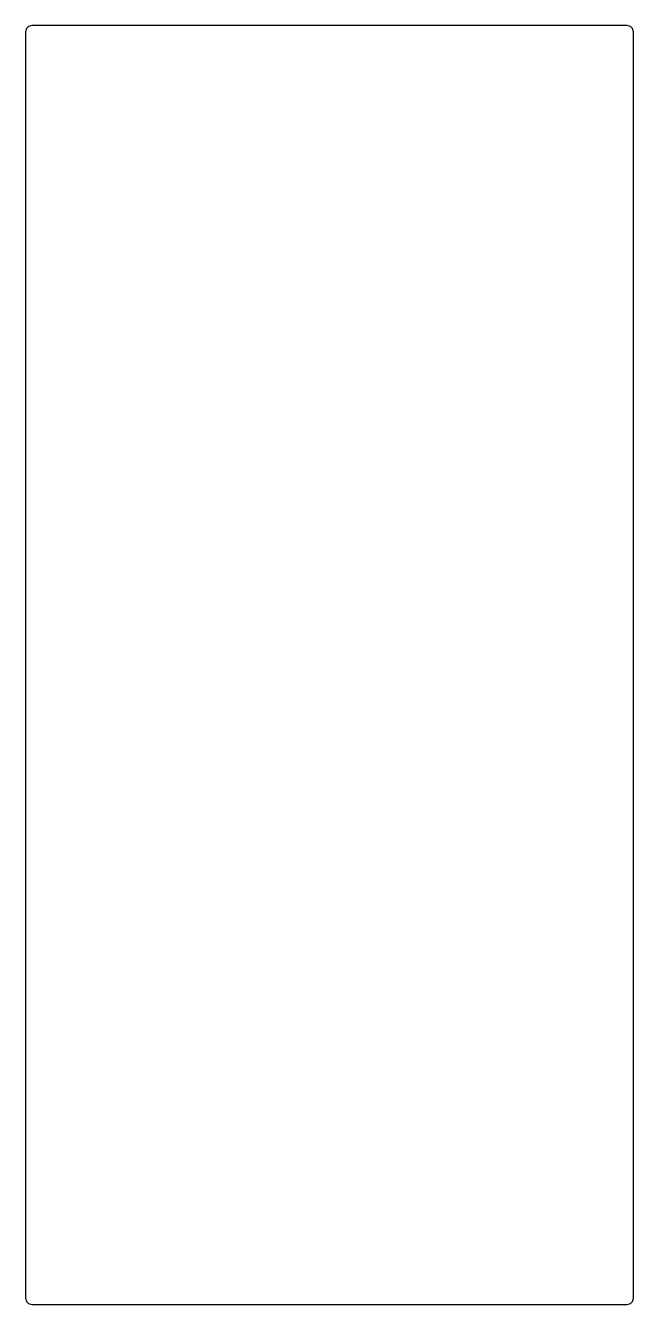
# Model space of a CAD drawing. Header units: millimetres. Extents: x -191 to 0, y -201 to 201.
import ezdxf

# ---------------------------------------------------------------- set-up
doc = ezdxf.new("R2010")
doc.units = ezdxf.units.MM
doc.layers.get('0').update_dxf_attribs({"linetype": 'CONTINUOUS'})

msp = doc.modelspace()

# ---------------------------------------------------------------- linework, layer by layer
msp.add_lwpolyline([(-2, -201.5, 0.414214), (0, -199.5), (0, 199.5, 0.414214), (-2, 201.5), (-189.5, 201.5, 0.414214), (-191.5, 199.5), (-191.5, -199.5, 0.414214), (-189.5, -201.5)], format="xyb", close=True)

doc.saveas('drawing.dxf')
